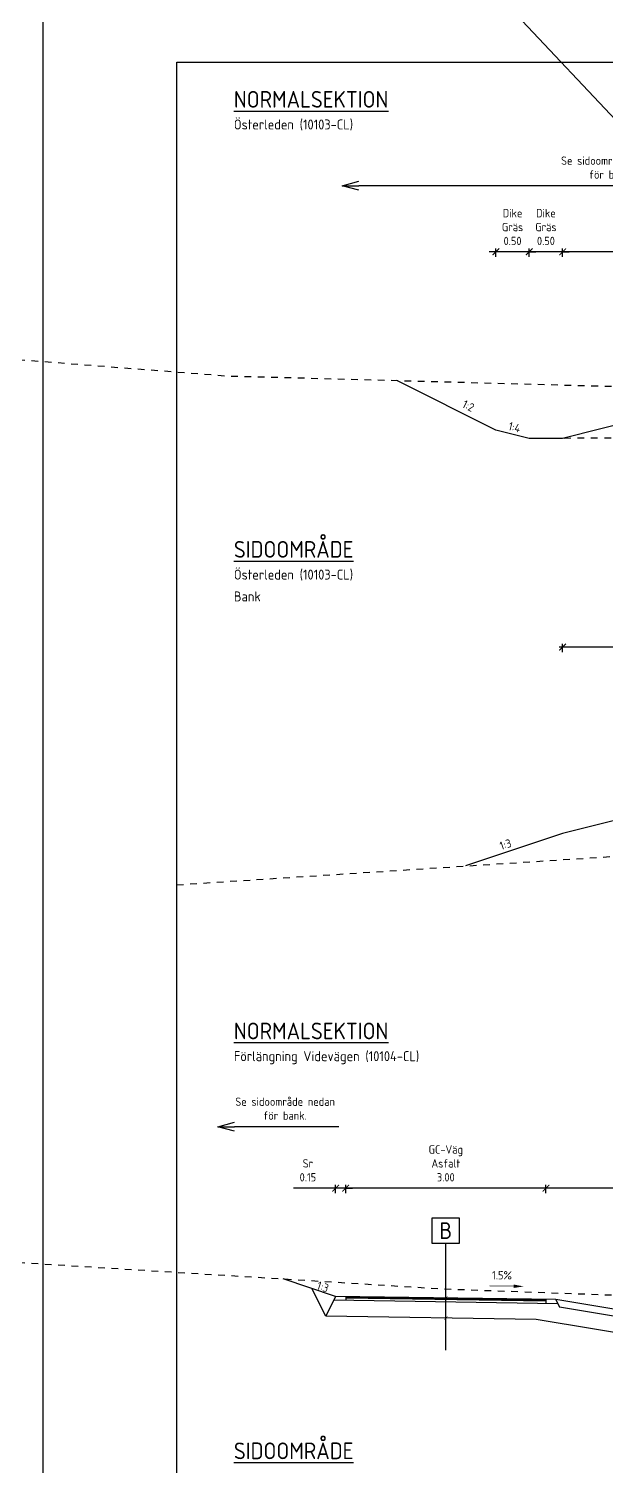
# Model space of a CAD drawing. Header units: metres. Extents: x -15 to 360, y -10 to 97.
# Drawn here: x -2.22 to 6.43, y 6.65 to 28.2 of the extents above; entities that cross this region are included whole.
import ezdxf
from ezdxf.enums import TextEntityAlignment as Align

# ---------------------------------------------------------------- set-up
doc = ezdxf.new("R2010")
doc.units = ezdxf.units.M
doc.header["$LTSCALE"] = 0.05
doc.header["$MEASUREMENT"] = 0
doc.linetypes.add('AA_DASHED_1', pattern=[2, 1, -1])
doc.linetypes.add('DASHED_2', pattern=[3, 2, -1])
doc.layers.get('0').update_dxf_attribs({"linetype": 'CONTINUOUS'})
doc.layers.get('DEFPOINTS').update_dxf_attribs({"color": 5, "linetype": 'CONTINUOUS'})
for name, color, linetype in [('04_mått', 4, 'CONTINUOUS'), ('04_topp', 7, 'CONTINUOUS'), ('04_txt', 1, 'CONTINUOUS'), ('04_öb', 4, 'CONTINUOUS'), ('04_öb-typ', 1, 'CONTINUOUS'), ('04_överyta', 3, 'CONTINUOUS'), ('51_ledn-D', 4, 'AA_DASHED_1'), ('M-372A', 9, 'DASHED_2')]:
    doc.layers.add(name, color=color, linetype=linetype)
doc.styles.add('ISO', font='iso.shx')
doc.dimstyles.new('BH90$0', dxfattribs={"dimscale": 0.05, "dimtxt": 2.5, "dimasz": 2, "dimexe": 1, "dimexo": 5, "dimgap": 2, "dimtad": 1, "dimzin": 0, "dimdsep": 46, "dimtxsty": 'ISO', "dimblk1": 'ARCHTICK', "dimblk2": 'ARCHTICK', "dimsah": 1, "dimcen": 1.5, "dimdle": 1, "dimadec": 0, "dimazin": 0, "dimtfac": 1, "dimtix": 1, "dimtmove": 0, "dimatfit": 3, "dimfxl": 1.5, "dimfxlon": 1, "dimtolj": 1, "dimtzin": 0, "dimarcsym": 0})

# ---------------------------------------------------------------- blocks, each defined once
blk = doc.blocks.new('_ARCHTICK')
at = {"color": 0, "linetype": 'ByBlock', "const_width": 0.15}
blk.add_lwpolyline([(-0.5, -0.5), (0.5, 0.5)], dxfattribs=at)
blk = doc.blocks.new('*D19')
at = {"layer": '04_mått', "color": 0, "lineweight": -2}
for p, q in [((10.331, 24.857), (5.731, 24.857)), ((5.781, 24.782), (5.781, 24.907)), ((10.281, 24.782), (10.281, 24.907))]:
    blk.add_line(p, q, dxfattribs=at)
at = {"layer": 'DEFPOINTS', "color": 0}
for p in [(5.781, 24.857), (10.281, 23.186), (5.781, 22.061)]:
    blk.add_point(p, dxfattribs=at)
at = {"layer": '04_mått', "color": 0, "lineweight": -2, "xscale": 0.1, "yscale": 0.1, "zscale": 0.1, "rotation": 180}
blk.add_blockref('_ARCHTICK', (5.781, 24.857), dxfattribs=at)
at = {"layer": '04_mått', "color": 0, "lineweight": -2, "xscale": 0.1, "yscale": 0.1, "zscale": 0.1}
blk.add_blockref('_ARCHTICK', (10.281, 24.857), dxfattribs=at)
at = {"layer": '04_mått', "color": 0, "insert": (8.031, 25.228), "char_height": 0.125, "attachment_point": 5, "style": 'ISO'}
blk.add_mtext('\\A1;Dike\\PGräs\\P4.50', dxfattribs=at)
blk = doc.blocks.new('*D24')
at = {"layer": '04_mått', "color": 0, "lineweight": -2}
for p, q in [((5.281, 24.857), (5.181, 24.857)), ((5.281, 24.782), (5.281, 24.907)), ((5.781, 24.857), (5.281, 24.857)), ((5.781, 24.782), (5.781, 24.907)), ((5.781, 24.857), (5.881, 24.857))]:
    blk.add_line(p, q, dxfattribs=at)
at = {"layer": 'DEFPOINTS', "color": 0}
for p in [(5.281, 24.857), (5.281, 22.061), (5.781, 22.061)]:
    blk.add_point(p, dxfattribs=at)
at = {"layer": '04_mått', "color": 0, "lineweight": -2, "xscale": 0.1, "yscale": 0.1, "zscale": 0.1}
blk.add_blockref('_ARCHTICK', (5.281, 24.857), dxfattribs=at)
at = {"layer": '04_mått', "color": 0, "lineweight": -2, "xscale": 0.1, "yscale": 0.1, "zscale": 0.1, "rotation": 180}
blk.add_blockref('_ARCHTICK', (5.781, 24.857), dxfattribs=at)
at = {"layer": '04_mått', "color": 0, "insert": (5.531, 25.228), "char_height": 0.125, "attachment_point": 5, "style": 'ISO'}
blk.add_mtext('\\A1;Dike\\PGräs\\P0.50', dxfattribs=at)
blk = doc.blocks.new('*D30')
at = {"layer": '04_mått', "color": 0, "lineweight": -2}
for p, q in [((4.781, 24.857), (4.681, 24.857)), ((4.781, 24.782), (4.781, 24.907)), ((5.281, 24.857), (4.781, 24.857)), ((5.281, 24.782), (5.281, 24.907)), ((5.281, 24.857), (5.381, 24.857))]:
    blk.add_line(p, q, dxfattribs=at)
at = {"layer": 'DEFPOINTS', "color": 0}
for p in [(4.781, 24.857), (4.781, 22.186), (5.281, 22.061)]:
    blk.add_point(p, dxfattribs=at)
at = {"layer": '04_mått', "color": 0, "lineweight": -2, "xscale": 0.1, "yscale": 0.1, "zscale": 0.1}
blk.add_blockref('_ARCHTICK', (4.781, 24.857), dxfattribs=at)
at = {"layer": '04_mått', "color": 0, "lineweight": -2, "xscale": 0.1, "yscale": 0.1, "zscale": 0.1, "rotation": 180}
blk.add_blockref('_ARCHTICK', (5.281, 24.857), dxfattribs=at)
at = {"layer": '04_mått', "color": 0, "insert": (5.031, 25.228), "char_height": 0.125, "attachment_point": 5, "style": 'ISO'}
blk.add_mtext('\\A1;Dike\\PGräs\\P0.50', dxfattribs=at)
blk = doc.blocks.new('_H-NSEK')
at = {"color": 0, "linetype": 'ByBlock'}
blk.add_lwpolyline([(0.207, 0.187), (-0.207, 0.187), (-0.207, -0.187), (0.207, -0.187)], close=True, dxfattribs=at)
at = {"color": 0, "linetype": 'ByBlock', "style": 'ISO'}
blk.add_attdef('N', text='', height=0.25, rotation=180, dxfattribs=at).set_placement((0, 0), align=Align.MIDDLE_CENTER)
blk = doc.blocks.new('*D39')
at = {"layer": '04_mått', "color": 0, "lineweight": -2}
for p, q in [((10.581, 10.823), (5.481, 10.823)), ((5.531, 10.748), (5.531, 10.873)), ((10.531, 10.748), (10.531, 10.873))]:
    blk.add_line(p, q, dxfattribs=at)
at = {"layer": 'DEFPOINTS', "color": 0}
for p in [(5.531, 10.823), (5.531, 9.154), (10.531, 9.158)]:
    blk.add_point(p, dxfattribs=at)
at = {"layer": '04_mått', "color": 0, "lineweight": -2, "xscale": 0.1, "yscale": 0.1, "zscale": 0.1, "rotation": 180}
blk.add_blockref('_ARCHTICK', (5.531, 10.823), dxfattribs=at)
at = {"layer": '04_mått', "color": 0, "lineweight": -2, "xscale": 0.1, "yscale": 0.1, "zscale": 0.1}
blk.add_blockref('_ARCHTICK', (10.531, 10.823), dxfattribs=at)
at = {"layer": '04_mått', "color": 0, "insert": (8.031, 11.198), "char_height": 0.125, "attachment_point": 5, "style": 'ISO'}
blk.add_mtext('\\A1;Skåldike\\PGräs\\P5.00', dxfattribs=at)
blk = doc.blocks.new('*D40')
at = {"layer": '04_mått', "color": 0, "lineweight": -2}
for p, q in [((5.581, 10.823), (2.481, 10.823)), ((2.531, 10.748), (2.531, 10.873)), ((5.531, 10.748), (5.531, 10.873))]:
    blk.add_line(p, q, dxfattribs=at)
at = {"layer": 'DEFPOINTS', "color": 0}
for p in [(2.531, 10.823), (2.531, 9.154), (5.531, 9.154)]:
    blk.add_point(p, dxfattribs=at)
at = {"layer": '04_mått', "color": 0, "lineweight": -2, "xscale": 0.1, "yscale": 0.1, "zscale": 0.1, "rotation": 180}
blk.add_blockref('_ARCHTICK', (2.531, 10.823), dxfattribs=at)
at = {"layer": '04_mått', "color": 0, "lineweight": -2, "xscale": 0.1, "yscale": 0.1, "zscale": 0.1}
blk.add_blockref('_ARCHTICK', (5.531, 10.823), dxfattribs=at)
at = {"layer": '04_mått', "color": 0, "insert": (4.031, 11.194), "char_height": 0.125, "attachment_point": 5, "style": 'ISO'}
blk.add_mtext('\\A1;GC-Väg\\PAsfalt\\P3.00', dxfattribs=at)
blk = doc.blocks.new('*D41')
at = {"layer": '04_öb', "color": 0, "lineweight": -2}
for p, q in [((2.381, 10.823), (1.749, 10.823)), ((2.381, 10.748), (2.381, 10.873)), ((2.531, 10.823), (2.381, 10.823)), ((2.531, 10.748), (2.531, 10.873)), ((2.531, 10.823), (2.631, 10.823))]:
    blk.add_line(p, q, dxfattribs=at)
at = {"layer": 'DEFPOINTS', "color": 0}
for p in [(2.381, 10.823), (2.381, 9.201), (2.531, 9.199)]:
    blk.add_point(p, dxfattribs=at)
at = {"layer": '04_öb', "color": 0, "lineweight": -2, "xscale": 0.1, "yscale": 0.1, "zscale": 0.1}
blk.add_blockref('_ARCHTICK', (2.381, 10.823), dxfattribs=at)
at = {"layer": '04_öb', "color": 0, "lineweight": -2, "xscale": 0.1, "yscale": 0.1, "zscale": 0.1, "rotation": 180}
blk.add_blockref('_ARCHTICK', (2.531, 10.823), dxfattribs=at)
at = {"layer": '04_öb', "color": 0, "insert": (1.965, 11.09), "char_height": 0.125, "attachment_point": 5, "style": 'ISO'}
blk.add_mtext('\\A1;Sr\\P0.15', dxfattribs=at)
blk = doc.blocks.new('*D44')
at = {"layer": '04_mått', "color": 0, "lineweight": 5}
blk.add_line((5.05, 9.353), (4.69, 9.358), dxfattribs=at)
at = {"layer": '04_mått', "color": 0}
blk.add_solid([(5.05, 9.378), (5.05, 9.328), (5.2, 9.35)], dxfattribs=at)
at = {"layer": 'DEFPOINTS', "color": 0}
for p in [(4.69, 9.358), (4.688, 9.167), (5.197, 9.159)]:
    blk.add_point(p, dxfattribs=at)
at = {"layer": '04_mått', "color": 0, "insert": (4.873, 9.518), "char_height": 0.125, "attachment_point": 5, "rotation": 359.1406, "style": 'ISO'}
blk.add_mtext('\\A1;1.5%', dxfattribs=at)
blk = doc.blocks.new('_None')
blk = doc.blocks.new('_Open30')
at = {"color": 0, "linetype": 'ByBlock', "lineweight": -2}
for p, q in [((-1, 0.268), (0, 0)), ((0, 0), (-1, -0.268)), ((0, 0), (-1, 0))]:
    blk.add_line(p, q, dxfattribs=at)
blk = doc.blocks.new('*D45')
at = {"layer": '04_mått', "color": 0, "lineweight": -2}
blk.add_line((2.431, 11.744), (0.867, 11.744), dxfattribs=at)
at = {"layer": 'DEFPOINTS', "color": 0}
for p in [(0.617, 11.744), (0.617, 9.173), (2.381, 9.201)]:
    blk.add_point(p, dxfattribs=at)
at = {"layer": '04_mått', "color": 0, "lineweight": -2, "xscale": 0.25, "yscale": 0.25, "zscale": 0.25, "rotation": 180}
blk.add_blockref('_Open30', (0.617, 11.744), dxfattribs=at)
at = {"layer": '04_mått', "color": 0, "insert": (1.624, 12.015), "char_height": 0.125, "attachment_point": 5, "style": 'ISO'}
blk.add_mtext('\\A1;Se sidoområde nedan\\Pför bank.', dxfattribs=at)
blk = doc.blocks.new('*D47')
at = {"layer": '04_mått', "color": 0, "lineweight": -2}
blk.add_line((10.331, 25.848), (2.728, 25.848), dxfattribs=at)
at = {"layer": 'DEFPOINTS', "color": 0}
for p in [(2.478, 25.848), (2.478, 23.542), (10.281, 23.186)]:
    blk.add_point(p, dxfattribs=at)
at = {"layer": '04_mått', "color": 0, "lineweight": -2, "xscale": 0.25, "yscale": 0.25, "zscale": 0.25, "rotation": 180}
blk.add_blockref('_Open30', (2.478, 25.848), dxfattribs=at)
at = {"layer": '04_mått', "color": 0, "insert": (6.504, 26.119), "char_height": 0.125, "attachment_point": 5, "style": 'ISO'}
blk.add_mtext('\\A1;Se sidoområde nedan\\Pför bank.', dxfattribs=at)
blk = doc.blocks.new('*D63')
at = {"layer": '04_mått', "color": 0, "lineweight": -2}
for p, q in [((5.781, 18.858), (5.781, 18.983)), ((10.281, 18.858), (10.281, 18.983)), ((10.331, 18.933), (5.731, 18.933))]:
    blk.add_line(p, q, dxfattribs=at)
at = {"layer": 'DEFPOINTS', "color": 0}
for p in [(5.781, 18.933), (10.281, 17.262), (5.781, 16.137)]:
    blk.add_point(p, dxfattribs=at)
at = {"layer": '04_mått', "color": 0, "lineweight": -2, "xscale": 0.1, "yscale": 0.1, "zscale": 0.1, "rotation": 180}
blk.add_blockref('_ARCHTICK', (5.781, 18.933), dxfattribs=at)
at = {"layer": '04_mått', "color": 0, "lineweight": -2, "xscale": 0.1, "yscale": 0.1, "zscale": 0.1}
blk.add_blockref('_ARCHTICK', (10.281, 18.933), dxfattribs=at)
at = {"layer": '04_mått', "color": 0, "insert": (8.031, 19.096), "char_height": 0.125, "attachment_point": 5, "style": 'ISO'}
blk.add_mtext('\\A1;4.50', dxfattribs=at)

msp = doc.modelspace()

# ---------------------------------------------------------------- linework, layer by layer
msp.add_line((-15.271, 50.077), (41.638, -10.475))
at = {"layer": '04_topp', "const_width": 0.02, "flags": 128}
msp.add_lwpolyline([(5.531, 9.141), (2.531, 9.186)], dxfattribs=at)
at = {"layer": '04_öb', "flags": 128}
for points in [[(2.232, 8.903), (2.024, 9.32)], [(2.381, 9.201), (2.232, 8.903)]]:
    msp.add_lwpolyline(points, dxfattribs=at)
at = {"layer": '04_öb'}
for points in [[(5.386, 8.856), (2.232, 8.903)], [(8.005, 8.42), (5.386, 8.856)]]:
    msp.add_lwpolyline(points, dxfattribs=at)
at = {"layer": '04_öb-typ'}
msp.add_line((4.031, 8.393), (4.031, 9.999), dxfattribs=at)
at = {"layer": '04_överyta'}
for p, q in [((10.281, 23.186), (5.781, 22.061)), ((4.781, 22.186), (3.296, 22.928)), ((5.281, 22.061), (4.781, 22.186)), ((5.781, 22.061), (5.281, 22.061))]:
    msp.add_line(p, q, dxfattribs=at)
at = {"layer": '04_överyta', "flags": 128}
for points in [[(10.281, 17.262), (5.781, 16.137)], [(5.781, 16.137), (4.326, 15.652)], [(2.381, 9.201), (1.595, 9.463)], [(5.711, 9.091), (2.351, 9.142)], [(5.681, 9.152), (2.381, 9.201)], [(2.531, 9.199), (2.531, 9.139)], [(5.531, 9.129), (2.531, 9.174)], [(5.531, 9.154), (5.531, 9.094)], [(10.281, 9.152), (7.981, 8.768), (5.681, 9.152)], [(5.681, 9.152), (5.736, 9.041)], [(9.977, 9), (7.981, 8.667), (5.736, 9.041)]]:
    msp.add_lwpolyline(points, dxfattribs=at)
at = {"layer": '51_ledn-D', "flags": 128}
msp.add_lwpolyline([(21.906, 22.142), (5.784, 22.061)], dxfattribs=at)
at = {"layer": 'DEFPOINTS', "flags": 128}
for points in [[(-2, -1), (-2, 28.7), (40.05, 28.7), (40.05, -1)], [(0, 0), (0, 27.7), (39.05, 27.7), (39.05, 5.54), (34.05, 5.54), (34.05, 0)]]:
    msp.add_lwpolyline(points, close=True, dxfattribs=at)
at = {"layer": 'M-372A', "flags": 128}
for points in [[(-4.969, 23.446), (-4.8, 23.433), (0.751, 22.997), (7.642, 22.811), (13.105, 22.663), (13.685, 22.651), (15.031, 22.672), (16.189, 22.691), (22.843, 22.766), (27.571, 22.875), (32.609, 22.982), (35.031, 23.061)], [(-4.969, 9.875), (-4.336, 9.832), (3.995, 9.314), (7.064, 9.202), (7.577, 9.18), (12.846, 9.137), (14.82, 9.215), (20.106, 9.239), (23.492, 9.57), (26.09, 9.617), (29.824, 10.235), (34.1, 10.68), (34.531, 10.629)]]:
    msp.add_lwpolyline(points, dxfattribs=at)
at = {"layer": 'M-372A'}
msp.add_lwpolyline([(0, 15.37), (7.47, 15.856), (11.031, 16.064)], dxfattribs=at)

# ---------------------------------------------------------------- block references
at = {"layer": '04_öb-typ'}
ref = msp.add_blockref('_H-NSEK', (4.031, 10.186), dxfattribs=at)
ref.add_attrib('N', 'B', dxfattribs={"layer": '0', "height": 0.25, "style": 'ISO'}).set_placement((4.031, 10.186), align=Align.MIDDLE_CENTER)
at = {"layer": '04_öb-typ', "xscale": 0.05, "yscale": 0.04999999999999982, "zscale": 0.05}
for p in [(4.031, 9.176), (4.031, 8.876)]:
    msp.add_blockref('_ARCHTICK', p, dxfattribs=at)

# ---------------------------------------------------------------- texts
at = {"layer": '04_mått', "linetype": 'Continuous', "style": 'ISO'}
for s, rotation, p in [('1:2', 333.4349, (4.265, 22.53)), ('1:4', 345.9638, (4.959, 22.188)), ('1:3', 18.4349, (4.864, 15.888)), ('1:3', 341.5651, (2.088, 9.312))]:
    msp.add_text(s, height=0.125, rotation=rotation, dxfattribs=at).set_placement(p)
at = {"layer": '04_txt', "color": 7, "style": 'ISO'}
for s, p in [('%%UNORMALSEKTION', (0.856, 27.017)), ('%%USIDOOMRÅDE', (0.856, 20.272)), ('%%UNORMALSEKTION', (0.856, 13.054)), ('%%USIDOOMRÅDE', (0.856, 6.761))]:
    msp.add_text(s, height=0.25, dxfattribs=at).set_placement(p)
at = {"layer": '04_txt', "color": 3, "style": 'ISO'}
for s, p in [('Österleden (10103-CL)', (0.856, 26.69)), ('Österleden (10103-CL)', (0.856, 19.944)), ('Bank', (0.856, 19.616)), ('Förlängning Videvägen (10104-CL)', (0.856, 12.726))]:
    msp.add_text(s, height=0.15, dxfattribs=at).set_placement(p)

# ---------------------------------------------------------------- dimensions: what is measured, and where the dimension line sits
at = {"layer": '04_mått'}
for base, p1, p2, picture, middle in [((2.478, 25.848), (10.281, 23.186), (2.478, 23.542), '*D47', (6.504, 26.119)), ((0.617, 11.744), (2.381, 9.201), (0.617, 9.173), '*D45', (1.624, 12.015))]:
    dim = msp.add_linear_dim(base=base, p1=p1, p2=p2, text='Se sidoområde nedan\\Pför bank.', dimstyle='BH90$0', override={"dimasz": 5, "dimblk1": 'None', "dimblk2": 'Open30', "dimse1": 1, "dimse2": 1, "dimsd1": 0, "dimtmove": 1}, dxfattribs=at)
    dim.commit()
    dim.dimension.update_dxf_attribs({"geometry": picture, "text_midpoint": middle})
for base, p1, p2, text, picture, middle in [((4.781, 24.857), (5.281, 22.061), (4.781, 22.186), 'Dike\\PGräs\\P<>', '*D30', (5.031, 25.228)), ((5.281, 24.857), (5.781, 22.061), (5.281, 22.061), 'Dike\\PGräs\\P<>', '*D24', (5.531, 25.228)), ((5.781, 24.857), (10.281, 23.186), (5.781, 22.061), 'Dike\\PGräs\\P<>', '*D19', (8.031, 25.228)), ((2.531, 10.823), (5.531, 9.154), (2.531, 9.154), 'GC-Väg\\PAsfalt\\P<>', '*D40', (4.031, 11.194)), ((5.531, 10.823), (10.531, 9.158), (5.531, 9.154), 'Skåldike\\PGräs\\P<>', '*D39', (8.031, 11.198))]:
    dim = msp.add_linear_dim(base=base, p1=p1, p2=p2, angle=180, text=text, dimstyle='BH90$0', override={"dimtmove": 1}, dxfattribs=at)
    dim.commit()
    dim.dimension.update_dxf_attribs({"geometry": picture, "text_midpoint": middle})
dim = msp.add_linear_dim(base=(5.781, 18.933), p1=(10.281, 17.262), p2=(5.781, 16.137), angle=180, dimstyle='BH90$0', override={"dimtmove": 1}, dxfattribs=at)
dim.commit()
dim.dimension.update_dxf_attribs({"geometry": '*D63', "text_midpoint": (8.031, 19.096)})
dim = msp.add_aligned_dim(p1=(5.197, 9.159), p2=(4.688, 9.167), distance=-0.192, text='1.5%', dimstyle='BH90$0', override={"dimasz": 3, "dimblk2": 'None', "dimdle": 0, "dimse1": 1, "dimse2": 1, "dimsd1": 0, "dimsd2": 0, "dimlwd": 5}, dxfattribs=at)
dim.commit()
dim.dimension.update_dxf_attribs({"geometry": '*D44', "text_midpoint": (4.873, 9.518)})
at = {"layer": '04_öb'}
dim = msp.add_linear_dim(base=(2.381, 10.823), p1=(2.531, 9.199), p2=(2.381, 9.201), text='Sr\\P<>', dimstyle='BH90$0', dxfattribs=at)
dim.commit()
dim.dimension.update_dxf_attribs({"geometry": '*D41', "text_midpoint": (1.965, 10.823), "dimtype": 160})

doc.saveas('drawing.dxf')
